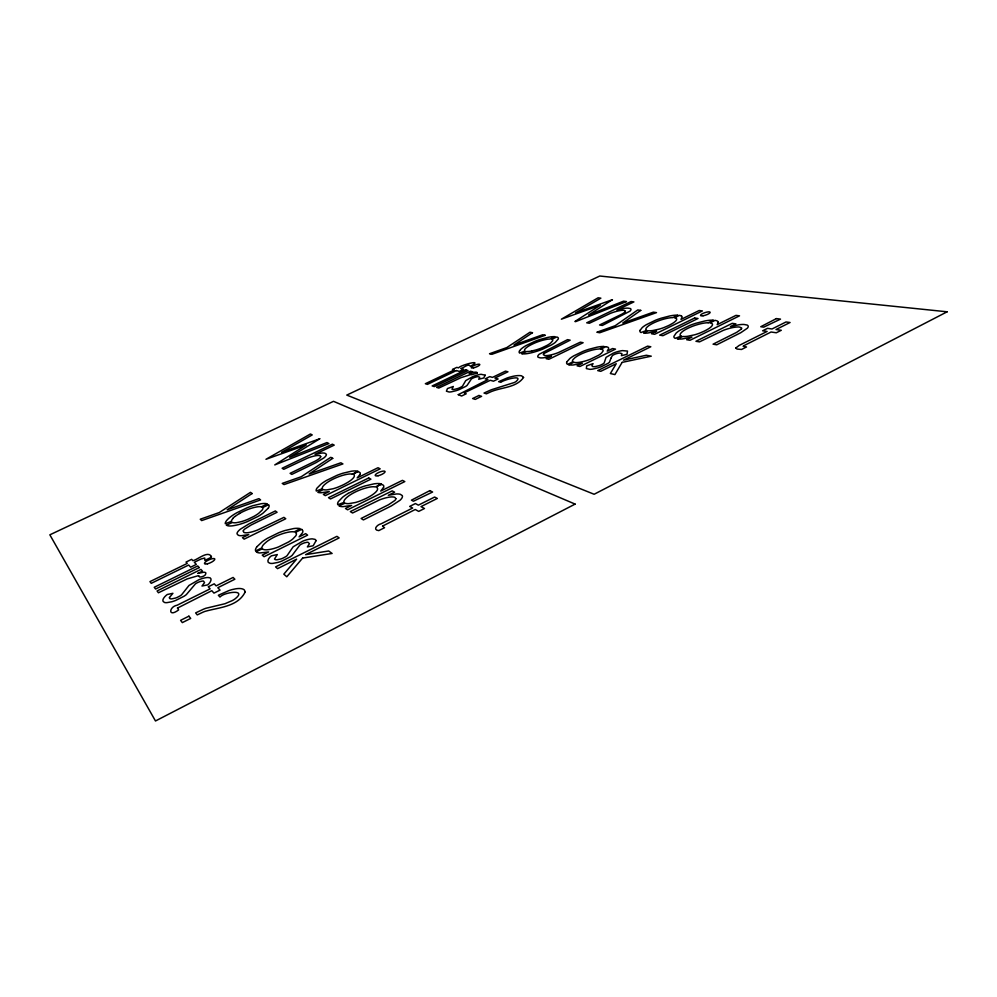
<?xml version="1.0" encoding="UTF-8"?>
<svg xmlns="http://www.w3.org/2000/svg" width="997" height="997" viewBox="0 0 997 997"><rect width="100%" height="100%" fill="white"/><g stroke="black" fill="none" stroke-linecap="round" stroke-linejoin="round"><path stroke-width="1.5" d="M234.881 516.508L234.407 516.882A18.282 5.022 -23.6 0 0 233.211 517.942M348.252 493.378L358.833 488.181A23.28 6.829 -22.5 0 1 365.326 485.863L374.062 483.844A22.931 6.73 -22.5 0 1 380.505 483.732M239.479 513.48L241.573 512.346A20.463 5.633 -23.7 0 1 243.866 511.224L246.172 510.19A16.787 4.611 -23.7 0 1 252.129 508.034L254.297 507.461A19.903 5.484 -23.7 0 1 256.079 507.062L257.076 506.887A15.08 4.15 -23.6 0 1 261.476 506.862M262.348 548.736L256.217 551.752L257.039 552.326A22.046 6.58 -23.7 0 0 259.893 552.961L268.667 551.939L262.248 555.117L264.068 556.712L307.649 535.14L305.655 533.644L299.088 536.885L302.427 532.859A21.161 6.318 -23.6 0 0 302.801 530.728L301.892 529.469M295.424 532.41L301.68 529.32M681.163 336.089L675.231 338.357A20.999 5.571 -18.5 0 1 673.897 336.4L676.103 333.123A22.383 5.932 -18.5 0 1 680.315 330.057L689.513 325.545A22.009 5.832 -18.4 0 1 695.707 323.327L704.742 320.997A21.685 5.745 -18.4 0 1 712.269 320.149L713.503 320.174L708.244 322.766M352.34 474.123L358.147 471.294L357.287 471.095A21.922 6.144 -22.6 0 0 351.256 471.245L342.956 473.214A22.246 6.231 -22.6 0 0 336.774 475.432L326.617 480.367A22.632 6.343 -22.6 0 0 321.159 483.994L316.959 488.169A21.249 5.957 -22.6 0 0 316.323 491.047L322.367 488.729A15.653 4.387 -22.6 0 1 323.352 485.888L323.863 485.315A20.439 5.745 -22.6 0 1 324.997 484.255L326.418 483.109A16.575 4.649 -22.6 0 1 331.191 480.105L332.624 479.37A19.367 5.434 -22.6 0 1 334.88 478.286L335.628 477.949A16.775 4.698 -22.6 0 1 342.357 475.469L343.84 475.046A19.766 5.546 -22.6 0 1 345.884 474.56L346.445 474.435A15.628 4.374 -22.6 0 1 352.352 474.123M231.341 521.406L225.297 523.737A21.71 5.957 -23.7 0 1 226.768 520.359L227.977 519.088A26.433 7.278 -23.6 0 1 229.671 517.568L231.03 516.496A22.507 6.181 -23.7 0 1 236.713 512.807L246.994 507.834A22.482 6.169 -23.6 0 1 253.126 505.629L261.102 503.747A21.685 5.957 -23.6 0 1 266.648 503.697L267.395 503.921L261.426 506.812M568.764 364.752L573.786 362.31M600.879 349.137L606.014 346.632M531.6 351.044L535.937 349.959A14.307 3.502 -20.2 0 0 541.994 347.803L547.054 345.373A14.606 3.577 -20.2 0 0 550.656 343.005L552.6 340.8A13.223 3.24 -20.2 0 0 551.852 339.316L556.762 336.961L557.659 337.335A18.831 4.611 -20.1 0 1 558.27 339.005L555.192 342.482A19.728 4.835 -20.2 0 1 551.466 344.937L542.729 349.124A19.803 4.86 -20.2 0 1 536.137 351.48L534.23 352.041A23.006 5.633 -20.2 0 1 531.451 352.764L528.996 353.299A18.806 4.611 -20.2 0 1 523.674 353.91L521.68 353.773L526.865 351.48A13.447 3.303 -20.2 0 0 531.6 351.044M574.11 362.397L575.281 362.559A14.756 3.851 -19.7 0 0 579.494 362.297L581.488 361.923A17.971 4.686 -19.6 0 0 583.681 361.413L585.177 361.014A15.154 3.963 -19.6 0 0 590.386 359.244L598.599 355.256A15.404 4.025 -19.6 0 0 601.615 353.025L603.035 351.069A14.581 3.814 -19.6 0 0 602.637 349.735L601.216 349.187M568.888 364.777L569.96 364.952A19.217 5.022 -19.7 0 0 573.4 364.952L582.335 363.282L577.101 365.837L579.918 366.485L615.51 349.124L612.582 348.539L607.21 351.156L608.693 348.514A18.469 4.823 -19.6 0 0 607.958 347.28L606.313 346.682M380.493 483.744L381.427 483.969L375.37 486.96A16.351 4.798 -22.5 0 0 369.102 487.209L368.504 487.334A20.675 6.082 -22.5 0 0 366.348 487.845L364.79 488.281A17.56 5.159 -22.5 0 0 357.749 490.873L356.963 491.222A20.264 5.957 -22.5 0 0 354.608 492.368L353.125 493.141A17.348 5.097 -22.5 0 0 348.165 496.319L346.719 497.528A21.386 6.294 -22.5 0 0 345.56 498.662L345.037 499.273A16.376 4.811 -22.5 0 0 344.102 502.338L337.809 504.744A22.233 6.53 -22.5 0 1 338.344 501.665L342.619 497.204A23.679 6.954 -22.5 0 1 348.252 493.378M681.263 315.85L679.555 315.326L674.545 317.769L676.053 318.255A14.369 3.676 -18.9 0 1 676.577 319.676L676.327 320.162A16.824 4.3 -18.9 0 1 675.692 320.984A15.653 4 -18.9 0 1 672.539 323.414L670.171 324.748A20.75 5.297 -18.9 0 1 668.077 325.795L664.426 327.365A14.731 3.776 -18.9 0 1 659.179 329.122L652.861 330.518A14.855 3.801 -18.9 0 1 648.386 330.755L643.688 333.148A19.367 4.96 -18.9 0 0 647.863 333.01L656.674 331.266L651.552 333.771L654.643 334.294L702.399 310.939L699.159 310.516L681.001 319.389L682.135 316.959A18.469 4.723 -18.8 0 0 681.263 315.85M262.547 548.923L263.382 549.422A16.924 5.047 -23.7 0 0 267.096 549.796L269.053 549.571A20.601 6.144 -23.6 0 0 271.296 549.148L272.854 548.774A17.373 5.184 -23.6 0 0 278.599 546.892L288.644 541.932A17.659 5.272 -23.6 0 0 292.931 538.866L295.673 535.962A16.725 4.997 -23.6 0 0 296.408 533.731L295.66 532.572M708.256 322.754A15.454 4.1 -18.4 0 0 701.028 323.689L700.405 323.838A19.541 5.197 -18.4 0 0 698.174 324.424L696.604 324.885A16.588 4.399 -18.4 0 0 689.936 327.352L689.239 327.664A19.155 5.085 -18.4 0 0 687.182 328.661L685.924 329.322A16.388 4.349 -18.4 0 0 682.098 331.889L681.15 332.811A20.227 5.371 -18.4 0 0 680.515 333.659L680.278 334.095A15.478 4.1 -18.5 0 0 681.138 336.101M231.503 521.568A15.341 4.212 -23.7 0 1 233.373 518.116M235.093 516.458A16.313 4.487 -23.7 0 1 239.691 513.43M211.389 556.488L211.364 557.236L204.859 560.426L204.734 558.021L201.095 558.993L194.328 562.258L196.309 564.414L190.639 567.193L188.67 565.025L151.257 583.332L149.961 581.625L187.224 563.405L186.028 562.084L191.636 559.342L192.845 560.663C197.543 559.915 207.725 550.244 211.389 556.488M611.011 358.135L609.466 362.198A10.406 2.792 -19.5 0 1 607.921 363.394L601.291 366.684A12.263 3.29 -19.5 0 1 597.664 367.93L592.866 369.052A12.512 3.365 -19.5 0 1 589.937 369.351L586.348 368.591L586.697 365.862L593.065 363.631L591.894 365.6L592.405 366.41A8.325 2.231 -19.5 0 0 593.601 366.659L594.038 366.672A7.104 1.907 -19.5 0 0 595.608 366.522L599.384 365.563A5.808 1.558 -19.5 0 0 601.154 364.852L603.16 363.793A5.608 1.508 -19.5 0 0 604.132 363.045L606.051 357.375L613.205 353.175A10.419 2.779 -19.3 0 1 616.258 352.041L617.317 351.717A12.238 3.265 -19.3 0 1 619.449 351.156A11.241 2.991 -19.3 0 1 622.477 350.608L627.512 351.081L627.026 354.296L621.405 355.68L621.916 353.623L619.623 353.025A5.571 1.483 -19.3 0 0 618.29 353.212L616.283 353.736A4.823 1.284 -19.3 0 0 614.825 354.271A5.583 1.483 -19.3 0 0 613.429 354.932A4.885 1.296 -19.3 0 0 612.332 355.605L611.011 358.135M320.685 456.551L320.685 456.726A8.512 2.218 -22.7 0 1 320.461 457.311A8.138 2.119 -22.7 0 1 319.364 458.47L318.666 459.006A12.413 3.228 -22.7 0 1 315.139 461.175L290.09 473.326L291.797 474.41L316.149 462.608L323.838 457.947A14.17 3.701 -22.7 0 0 325.645 456.19A15.179 3.951 -22.7 0 0 326.144 455.405A14.656 3.826 -22.7 0 0 326.281 454.158L324.935 453.236A17.261 4.499 -22.7 0 0 321.757 453.049L315.027 454.32L334.207 445.123L332.375 444.176L282.126 468.254L283.771 469.3L307.363 458.209A13.584 3.539 -22.7 0 1 310.005 457.237L311.326 456.813A16.151 4.212 -22.7 0 1 313.332 456.252L313.968 456.09A13.646 3.552 -22.7 0 1 317.794 455.492L318.23 455.492A12.076 3.153 -22.7 0 1 320.124 455.828L320.685 456.551M169.453 597.527L169.453 597.951A9.646 2.891 -25 0 0 170.063 598.661L170.375 598.773A8.238 2.468 -25 0 0 171.671 598.873L175.447 598.075A6.742 2.019 -25.1 0 0 177.478 597.265L180.071 595.894A6.505 1.944 -25.1 0 0 181.579 594.823L188.994 585.463L198.652 579.855A12.026 3.602 -24.8 0 1 202.079 578.596L203.189 578.272A14.132 4.237 -24.8 0 1 205.345 577.786A12.973 3.888 -24.8 0 1 208.136 577.525C213.632 577.325 210.18 583.307 207.563 584.927L201.992 586.024L204.535 582.597L203.488 581.064A6.431 1.932 -24.8 0 0 202.329 581.077L200.31 581.525A5.571 1.67 -24.8 0 0 198.677 582.123A6.443 1.932 -24.8 0 0 196.957 582.933A5.633 1.682 -24.8 0 0 195.449 583.843L186.364 594.586A12.064 3.614 -25 0 1 183.971 596.293L175.634 600.456A14.232 4.262 -25.1 0 1 171.658 601.789L166.973 602.637A14.531 4.349 -25.1 0 1 164.517 602.475C160.243 600.78 165.166 596.007 167.234 594.511L172.905 593.302L169.453 597.527M485.19 375.196L483.707 378L478.722 379.246L479.744 377.24L478.049 376.617A5.135 1.296 -20.8 0 0 476.915 376.779L475.12 377.252A4.449 1.122 -20.8 0 0 473.774 377.751A5.147 1.296 -20.8 0 0 472.441 378.362A4.499 1.134 -20.8 0 0 471.357 379.01L467.107 385.39A9.596 2.43 -21 0 1 465.499 386.524L459.143 389.615A11.316 2.854 -21 0 1 455.828 390.762L451.591 391.771A11.553 2.916 -21 0 1 449.111 392.008L446.407 391.198L447.466 388.543L453.311 386.487L451.965 389.191A7.677 1.944 -21 0 0 452.875 389.453L453.236 389.466A6.555 1.658 -21 0 0 454.557 389.353L457.91 388.481A5.359 1.358 -21 0 0 459.555 387.833L461.499 386.836A5.172 1.309 -21 0 0 462.521 386.113L465.724 380.617L472.765 376.642A9.609 2.418 -20.8 0 1 475.594 375.595L476.541 375.296A11.279 2.841 -20.8 0 1 478.46 374.785A10.369 2.605 -20.8 0 1 481.077 374.299L485.19 375.196M199.039 576.303C198.428 578.16 206.578 576.291 205.868 573.163A9.634 2.841 -24.7 0 0 205.482 572.602L205.008 572.378A8.661 2.555 -24.7 0 0 203.575 572.253L197.755 573.425L202.491 571.107L200.92 569.412L157.065 590.959L158.436 592.779L187.137 578.933L198.154 575.718A5.446 1.608 -24.7 0 1 198.976 576.092L199.039 576.303M316.136 540.586L313.183 545.745L307.375 546.929L309.431 543.677L307.986 542.281A6.381 1.969 -23.5 0 0 306.727 542.331L304.621 542.804A5.533 1.707 -23.5 0 0 302.976 543.402A6.393 1.969 -23.5 0 0 301.293 544.212A5.596 1.72 -23.5 0 0 299.835 545.11L292.171 555.341A11.976 3.689 -23.8 0 1 289.915 556.999L281.74 561.124A14.12 4.349 -23.8 0 1 277.702 562.47L272.779 563.392A14.407 4.437 -23.8 0 1 270.1 563.317C265.489 562.47 269.016 557.261 271.421 555.84L277.316 554.556L274.524 558.981A9.571 2.941 -23.7 0 0 275.322 559.604L275.683 559.703A8.175 2.517 -23.8 0 0 277.116 559.766L281.042 558.918A6.692 2.056 -23.8 0 0 283.086 558.096L285.616 556.75A6.456 1.994 -23.8 0 0 287.036 555.703L293.168 546.792L302.49 541.309A11.939 3.676 -23.5 0 1 305.954 540.025L307.088 539.701A14.033 4.324 -23.5 0 1 309.332 539.19A12.886 3.963 -23.5 0 1 312.298 538.866L315.114 539.389L316.136 540.586M477.289 373.052L471.456 374.747A4.362 1.084 -20.9 0 0 470.472 374.673L461.025 377.651L438.792 388.07L436.624 387.372L470.459 371.208L472.74 371.844L469.089 373.588L474.31 372.28A6.942 1.72 -20.9 0 1 475.781 372.155L476.342 372.217A7.727 1.919 -20.9 0 1 476.965 372.442L477.289 373.052M395.846 498.637L395.797 499.061A8.923 2.717 -22.3 0 1 394.775 500.544L388.543 504.719L361.113 518.465L363.407 519.923L391.347 505.915L399.971 500.295A16.451 5.01 -22.3 0 0 401.853 498.139A17.61 5.359 -22.3 0 0 402.314 497.154A17.011 5.184 -22.3 0 0 402.24 495.571L400.383 494.338A20.027 6.107 -22.3 0 0 396.407 493.964L388.319 495.285L394.6 492.182L392.207 490.873L350.308 511.598L352.539 513.006L379.595 499.896A15.753 4.798 -22.4 0 1 382.661 498.787L384.231 498.301A18.744 5.72 -22.4 0 1 386.599 497.677L387.347 497.503A15.89 4.835 -22.3 0 1 391.971 496.905L393.466 496.992A13.111 3.988 -22.3 0 1 394.874 497.403L395.846 498.637M382.549 526.142L384.568 527.712L378.773 530.616C372.255 530.005 377.202 524.522 381.103 523.824L412.633 508.046L409.705 506.414L415.413 503.56L418.366 505.167L434.617 497.042L437.322 498.438L421.008 506.613L424.473 508.507L418.69 511.411L415.25 509.504L382.586 526.067M735.774 348.028L737.032 349.062L741.531 349.461L746.504 346.968L743.151 346.258L743.737 345.747L771.08 332.013L776.314 332.774L781.287 330.281L776.027 329.533L790.06 322.505L786.01 321.969L772.027 328.973L767.553 328.337L762.63 330.792L767.104 331.44L739.151 345.436L735.774 348.028M718.214 322.355L717.167 324.661L735.973 315.376L739.512 315.837L690.024 340.276L686.659 339.715L691.968 337.086L682.484 338.905A20.227 5.371 -18.5 0 1 678.621 339.042L677.349 338.918L682.833 336.475A15.578 4.138 -18.5 0 0 687.693 336.288L694.485 334.842A15.429 4.1 -18.4 0 0 699.981 333.01L703.795 331.353A21.735 5.745 -18.5 0 0 705.963 330.269L708.393 328.873A16.401 4.349 -18.4 0 0 711.596 326.318A17.61 4.673 -18.4 0 0 712.207 325.446L712.431 324.922A15.005 3.976 -18.4 0 0 711.92 323.539L709.901 322.891L715.098 320.336L717.067 320.872A19.354 5.122 -18.4 0 1 718.176 322.056L718.214 322.355M245.212 591.869C238.046 606.824 218.954 607.347 204.884 611.423A15.616 4.985 -25.1 0 0 202.752 612.283L197.256 614.9L195.624 612.893L203.326 609.279A21.049 6.717 -25.1 0 1 205.781 608.307L224.973 603.721L232.313 600.58A10.194 3.228 -24.7 0 0 234.868 599.023C248.153 588.654 223.777 592.206 219.988 597.041L218.355 595.259L228.649 590.685A16.6 5.234 -24.7 0 1 232.214 589.563L235.604 588.841A21.199 6.692 -24.7 0 1 240.564 588.566L241.137 588.641A25.947 8.2 -24.8 0 1 244.39 590.025L245.212 591.869M523.562 377.427C516.782 387.359 502.837 387.247 492.381 391.173A12.3 3.265 -20.7 0 0 490.674 391.858L486.461 393.815L484.031 393.055L489.963 390.35A16.588 4.387 -20.7 0 1 491.932 389.565L514.377 382.499A8.101 2.119 -20.5 0 0 516.197 381.427C524.36 373.863 502.014 380.38 500.968 382.337L498.625 381.677L506.7 378.162A13.185 3.44 -20.5 0 1 509.691 377.165L512.682 376.392A16.824 4.387 -20.5 0 1 517.368 375.632L517.954 375.607A20.588 5.384 -20.6 0 1 521.68 375.869L523.562 377.427M177.491 608.07L178.637 609.915C167.857 618.003 168.854 606.637 177.192 605.204L210.143 588.853L208.273 586.784L214.23 583.831L216.125 585.875L233.099 577.45L234.868 579.232L217.82 587.707L220.038 590.112L213.981 593.115L211.8 590.698L177.491 608.07M243.28 530.952L243.742 532.224A12.525 3.552 -23.7 0 0 244.813 532.685L246.06 532.797A15.142 4.3 -23.7 0 0 250.16 532.311L250.858 532.161A17.796 5.035 -23.7 0 0 253.064 531.575L254.534 531.114A15.017 4.262 -23.7 0 0 257.488 530.043L283.921 517.368L285.765 518.752L244.14 539.14L242.47 537.657L248.752 534.579L241.448 535.713A19.105 5.421 -23.7 0 1 238.221 535.215L237.049 533.881A16.226 4.599 -23.7 0 1 237.473 532.273A16.799 4.761 -23.7 0 1 238.158 531.314A15.69 4.449 -23.7 0 1 240.339 529.208L248.976 523.886L275.346 510.95L277.091 512.259L251.007 525.07L244.714 529.058A8.512 2.418 -23.7 0 0 243.442 530.529L243.28 530.952M458.271 394.662L461.599 396.008L466.197 393.79L464.315 393.092L464.926 392.531L490.312 380.281L493.465 381.19L498.089 378.96L494.911 378.062L507.947 371.794L505.479 371.133L492.481 377.389L489.764 376.629L485.203 378.823L487.907 379.595L458.271 394.662M640.012 330.418L639.937 330.692A20.052 5.135 -18.9 0 0 641.021 332.549L646.704 330.368A14.768 3.789 -18.9 0 1 646.044 328.487L646.28 328.075A19.304 4.948 -18.8 0 1 646.928 327.278L647.876 326.393A15.653 4 -18.9 0 1 651.627 323.938L652.836 323.302A18.282 4.686 -18.9 0 1 654.817 322.355L655.503 322.056A15.84 4.05 -18.9 0 1 661.883 319.688L663.366 319.252A18.656 4.786 -18.9 0 1 665.485 318.691L666.071 318.554A14.756 3.776 -18.9 0 1 672.863 317.632L677.923 315.164L676.776 315.139A20.7 5.297 -18.9 0 0 669.722 315.974L661.148 318.217A21.012 5.371 -18.9 0 0 655.228 320.361L646.355 324.673A21.373 5.471 -18.9 0 0 642.218 327.589L640.012 330.418M566.882 361.811L566.757 362.098A20.164 5.272 -19.7 0 0 567.704 364.391L572.864 361.874A15.441 4.038 -19.6 0 1 573.287 359.319L574.845 357.798A15.578 4.075 -19.6 0 1 578.783 355.256L580.03 354.608A18.345 4.798 -19.6 0 1 582.074 353.623L583.457 353.025A15.728 4.113 -19.6 0 1 589.19 350.944L590.673 350.508A18.769 4.91 -19.6 0 1 592.704 349.984A14.93 3.901 -19.6 0 1 599.347 349L604.032 346.458A20.725 5.409 -19.6 0 0 597.004 347.193L588.753 349.324A20.937 5.471 -19.6 0 0 582.834 351.467L573.786 355.842A21.286 5.558 -19.6 0 0 569.923 358.459L566.882 361.811M383.533 487.433L380.717 491.072L402.439 480.355L404.794 481.576L347.604 509.828L345.473 508.47L351.617 505.442L342.918 506.65A21.411 6.294 -22.5 0 1 339.852 506.252L338.98 505.878L345.112 503.149A16.475 4.848 -22.5 0 0 348.975 503.622L355.318 502.525A16.326 4.798 -22.5 0 0 360.976 500.681L365.201 498.849A23.006 6.73 -22.5 0 0 367.719 497.59L370.685 495.908A17.348 5.097 -22.5 0 0 375.146 492.655A18.644 5.471 -22.5 0 0 376.305 491.484L376.878 490.748A15.865 4.661 -22.5 0 0 377.576 488.642C374.71 486.362 382.387 482.835 383.608 485.539A20.463 6.007 -22.4 0 1 383.533 487.433M359.954 474.535L357.175 477.912L378.013 467.73L380.156 468.839L325.309 495.659L323.364 494.425L329.259 491.546L321.159 492.755A20.526 5.758 -22.7 0 1 317.881 492.319L323.352 489.539A15.74 4.412 -22.6 0 0 326.941 489.876L332.848 488.804A15.603 4.374 -22.6 0 0 338.245 487.035L342.27 485.29A21.984 6.144 -22.6 0 0 344.688 484.093L347.542 482.498A16.575 4.649 -22.6 0 0 351.866 479.432A17.821 4.985 -22.6 0 0 353 478.336L353.561 477.663A15.217 4.262 -22.6 0 0 354.296 475.507C351.929 473.687 359.331 470.21 360.154 472.79A19.554 5.484 -22.6 0 1 359.954 474.535M622.116 362.385L614.912 374.585L610.363 373.539L616.233 363.731L600.78 371.32L597.726 370.61L647.589 346.146L650.804 346.744L623.524 360.154L646.33 355.256L651.265 356.178L622.116 362.385M519.624 350.732L519.449 351.006A19.018 4.661 -20.2 0 0 519.699 353.088L525.058 351.019A13.559 3.327 -20.2 0 1 525.182 348.85A16.027 3.926 -20.2 0 1 525.918 348.103L526.229 347.828A14.307 3.502 -20.2 0 1 529.606 345.548L531.289 344.65A17.934 4.399 -20.2 0 1 533.183 343.728L535.152 342.856A14.718 3.602 -20.2 0 1 540.511 340.899L542.567 340.301A17.435 4.287 -20.2 0 1 544.312 339.852L545.309 339.628A13.248 3.24 -20.2 0 1 550.07 339.042L555.005 336.674L554.058 336.637A19.018 4.661 -20.2 0 0 548.001 337.36L540.262 339.416A19.716 4.823 -20.2 0 0 534.753 341.423L526.192 345.51A19.728 4.835 -20.2 0 0 521.979 348.302L521.082 349.075A23.18 5.683 -20.1 0 0 520.06 350.146L519.624 350.732M268.205 508.246L262.909 513.243A22.507 6.181 -23.6 0 1 257.887 516.496L247.343 521.618A22.595 6.206 -23.7 0 1 240.04 524.185L238.021 524.734A26.234 7.203 -23.6 0 1 235.155 525.382L232.725 525.793A21.46 5.895 -23.7 0 1 227.877 525.793L226.356 525.207L232.451 522.465A15.341 4.212 -23.7 0 0 236.688 522.64L241.112 521.705A16.313 4.487 -23.7 0 0 247.817 519.35L253.911 516.384A16.65 4.574 -23.7 0 0 258.771 513.256L262.124 510.078A15.08 4.15 -23.6 0 0 262.697 507.573L268.604 504.706L269.053 505.467A21.473 5.907 -23.6 0 1 268.218 508.246M257.039 546.618L256.703 547.054A23.13 6.904 -23.7 0 0 255.631 550.967L261.937 547.852A17.709 5.284 -23.7 0 1 264.355 543.764L266.86 541.583A17.859 5.334 -23.6 0 1 272.169 538.206L273.726 537.383A21.049 6.294 -23.6 0 1 276.194 536.187L277.839 535.464A18.033 5.384 -23.6 0 1 284.257 533.171L285.827 532.747A21.535 6.443 -23.7 0 1 287.946 532.261A17.123 5.11 -23.6 0 1 294.252 531.912L300.172 528.659A23.754 7.091 -23.6 0 0 293.741 528.547L285.179 530.466A24.003 7.153 -23.6 0 0 278.562 532.822L267.557 538.23A24.414 7.278 -23.6 0 0 262.248 541.745L257.039 546.618M741.382 329.01L736.683 332.35L713.079 344.177L716.718 344.8L740.734 332.736L747.351 328.212A15.616 4.25 -18 0 0 748.199 326.642A16.712 4.549 -18 0 0 748.124 325.982A16.151 4.387 -18 0 0 747.04 325.022L744.061 324.474A19.018 5.172 -18 0 0 739.151 324.735L730.452 326.542L735.886 323.851L732.234 323.34L695.956 341.286L699.495 341.884L723.074 330.468A14.943 4.075 -18 0 1 726.003 329.396L727.536 328.91A17.772 4.848 -18 0 1 729.929 328.237L730.714 328.038A15.08 4.113 -18 0 1 735.786 327.103L737.593 326.966A12.45 3.39 -18 0 1 739.512 327.053L741.643 327.963A8.475 2.306 -18 0 1 741.382 329.01M302.627 558.071L286.787 576.777L283.821 574.16L296.62 559.143L277.577 568.639L275.583 566.894L336.911 536.336L339.154 537.919L305.593 554.656L328.674 550.98L332.113 553.46L302.627 558.071M544.125 353.424L543.926 353.623A7.44 1.869 -20 0 0 543.34 354.596L544.599 355.493A10.955 2.754 -20 0 0 546.02 355.617L547.44 355.53A13.248 3.327 -20 0 0 551.653 354.745L552.338 354.571A15.566 3.913 -20 0 0 554.419 353.972L555.778 353.524A13.135 3.303 -20 0 0 558.407 352.564L580.366 342.17L583.12 342.719L548.811 359.294L546.169 358.683L551.353 356.178L544.001 357.736A16.7 4.2 -20 0 1 540.2 357.861L538.206 357.275A14.182 3.564 -20 0 1 537.782 356.315A14.681 3.701 -20 0 1 537.994 355.692A13.709 3.452 -20 0 1 539.215 354.247L567.542 339.641L570.159 340.164L544.125 353.424M624.857 312.098L624.384 312.51A11.74 2.829 -19.4 0 1 621.58 314.304L599.583 324.985L602.35 325.446L629.88 311.214A13.397 3.24 -19.4 0 0 630.877 309.893A14.344 3.465 -19.4 0 0 630.964 309.344A13.858 3.352 -19.4 0 0 630.316 308.547L628.098 308.135A16.313 3.951 -19.4 0 0 624.184 308.409L616.956 310.03L633.893 301.904L631.089 301.543L586.722 322.804L589.389 323.252L610.338 313.407A12.836 3.103 -19.4 0 1 612.856 312.472L614.164 312.036A15.254 3.701 -19.4 0 1 616.196 311.45L616.856 311.263A12.886 3.116 -19.4 0 1 621.044 310.428L621.555 310.366A11.416 2.767 -19.4 0 1 624.047 310.354L625.306 310.84A8.051 1.944 -19.4 0 1 625.418 311.238A7.702 1.857 -19.4 0 1 624.857 312.098M640.772 310.391L622.764 323.04L653.334 312.161L656.5 312.609L599.733 332.749L596.842 332.238L615.161 325.732L637.756 309.955L640.772 310.391M532.473 332.711L513.953 345.037L542.767 334.743L545.359 335.254L491.895 354.309L489.539 353.736L506.8 347.579L530.005 332.225L532.473 332.711M332.736 458.358L309.107 473.986L340.849 462.795L342.906 463.917L284.02 484.592L282.251 483.408L301.244 476.728L330.792 457.299L332.736 458.358M252.104 493.552L227.129 509.816L258.896 498.637L260.616 499.921L201.681 520.584L200.235 519.225L219.253 512.558L250.484 492.344L252.104 493.552M612.395 299.698L588.554 315.002L623.524 301.181L626.477 301.568L575.68 321.62L574.895 321.495L600.306 305.232L561.373 319.19L598.1 297.804L600.855 298.165L575.531 312.908L612.395 299.698M319.725 438.792L289.691 457.287L326.954 442.556L328.873 443.553L274.761 464.914L306.266 444.961L265.962 459.293L310.453 433.982L312.248 434.916L281.565 452.351L319.725 438.792M776.414 318.591L760.748 326.729L763.752 327.141L780.501 319.115L776.414 318.591M429.857 490.624L411.437 500.158L413.419 501.229L432.586 492.02L429.857 490.624M575.107 504.096L155.482 720.981L49.85 534.816L333.509 401.33L575.107 504.096M947.15 311.799L594.137 494.263L346.782 395.086L599.783 276.019L947.15 311.799M188.919 616.171L180.594 620.333L182.326 622.614L190.701 618.414L188.919 616.171M199.238 567.592L155.582 589.028L154.248 587.27L197.73 565.947L199.238 567.592M694.672 318.018L659.69 335.142L662.918 335.69L698.025 318.492L694.672 318.018M368.703 477.974L328.474 497.665L330.505 498.961L370.884 479.171L368.703 477.974M478.921 395.485L472.603 398.538L475.257 399.398L481.601 396.332L478.921 395.485M456.402 370.572L427.426 384.381L425.358 383.708L454.246 369.962L452.464 369.451L456.813 367.382L458.608 367.881C459.717 365.288 485.09 358.534 470.41 366.248C468.528 362.746 463.219 368.479 460.776 368.491L463.705 369.314L459.305 371.407L456.402 370.572M465.773 369.887L432.175 385.926L434.293 386.612L468.004 370.523L465.773 369.887M473.687 367.806A4.549 1.109 -20.8 0 0 479.781 364.478A4.549 1.109 -20.8 0 0 473.114 365.961A4.549 1.109 -20.8 0 0 473.687 367.806M703.097 315.762A5.06 1.296 -18.4 0 0 710.151 312.323A5.06 1.296 -18.4 0 0 702.773 313.494A5.06 1.296 -18.4 0 0 703.097 315.762M207.476 563.803A5.646 1.633 -24.4 0 0 214.804 559.018A5.646 1.633 -24.4 0 0 206.653 561.062A5.646 1.633 -24.4 0 0 207.476 563.803M378.125 475.743A5.334 1.52 -22.2 0 0 385.066 471.519A5.334 1.52 -22.2 0 0 377.178 473.288A5.334 1.52 -22.2 0 0 378.125 475.743"/></g></svg>
